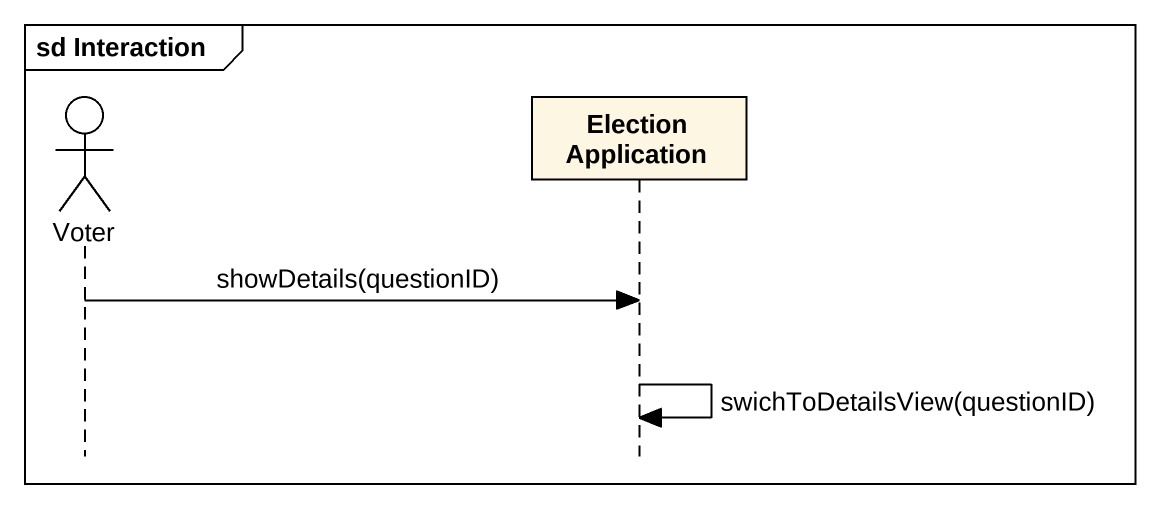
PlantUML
@startuml
mainframe sd Interaction
hide footbox
actor Voter
participant "Election Application" as Election_Application

Voter -> Election_Application : showDetails(questionID)
Election_Application -> Election_Application : swichToDetailsView(questionID)
@enduml
